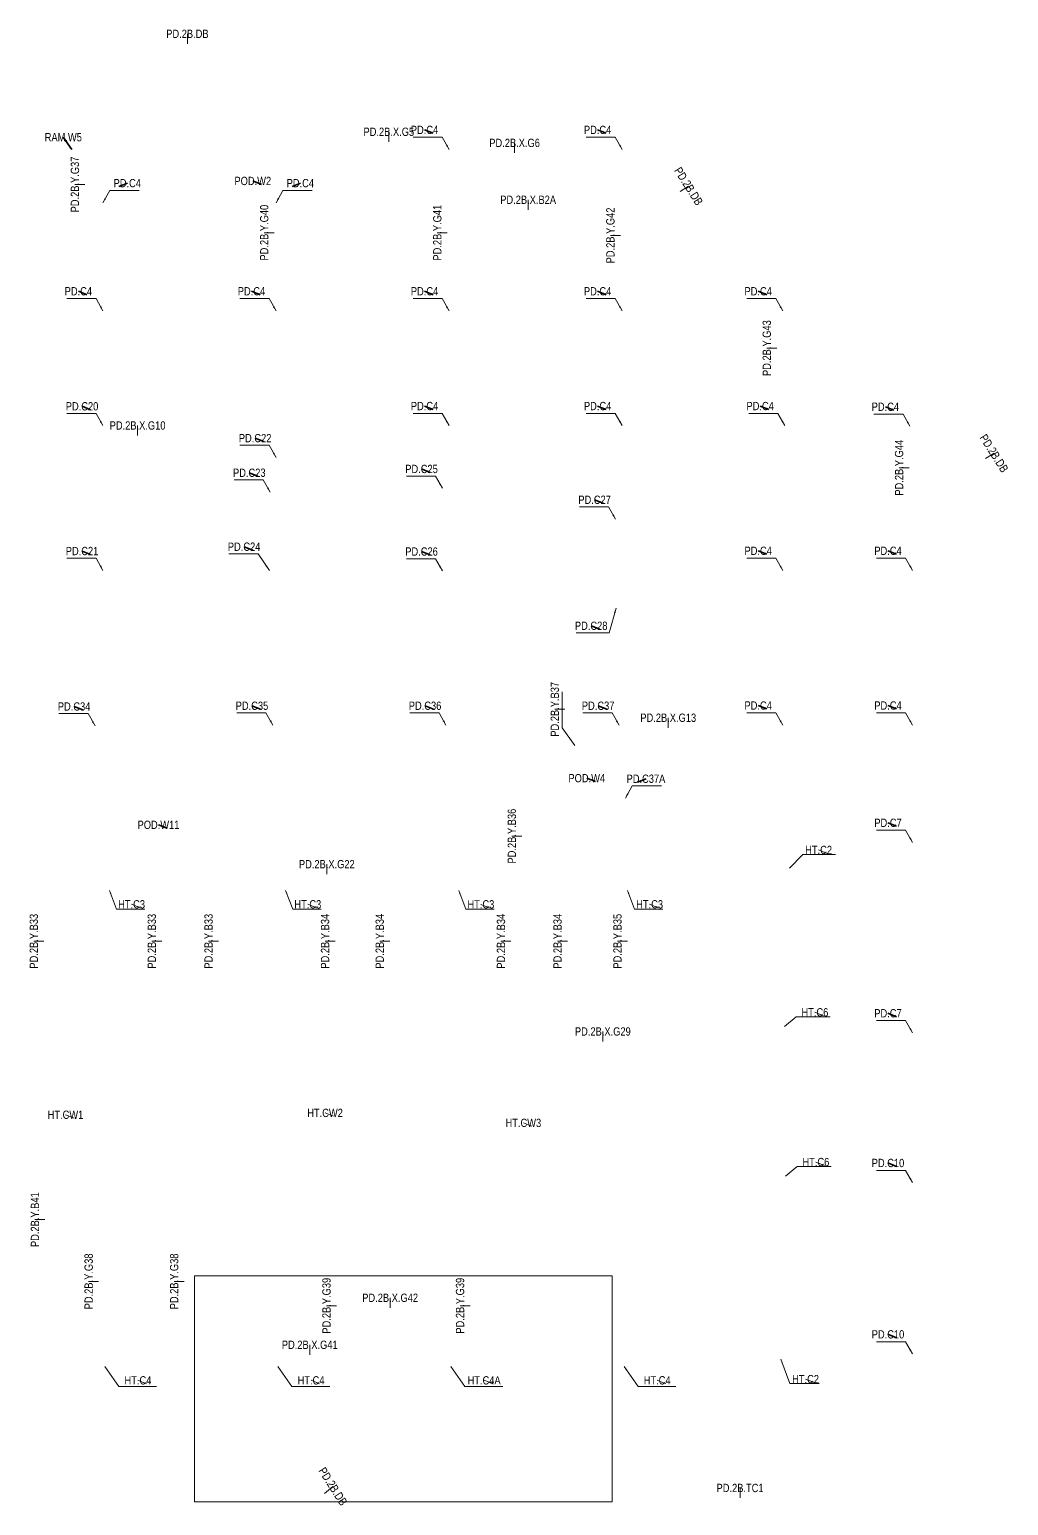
# Model space of a CAD drawing. Header units: millimetres. Extents: x -20379 to 308182, y -9451 to 220347.
# Drawn here: x 146338 to 205162, y 189 to 88909 of the extents above; entities that cross this region are included whole.
import ezdxf
from ezdxf.enums import TextEntityAlignment as Align

# ---------------------------------------------------------------- set-up
doc = ezdxf.new("R2010")
doc.units = ezdxf.units.MM
doc.header["$MEASUREMENT"] = 0
doc.linetypes.add('CENTER2', pattern=[1.125, 0.75, -0.125, 0.125, -0.125])
doc.layers.get('Defpoints').update_dxf_attribs({"color": 145, "lineweight": 9})
for name, color, linetype, lineweight in [('$0$C1', 20, 'Continuous', 35), ('$1$NDC_S_ANNO', 7, 'Continuous', 20), ('$1$NDC_S_BEAM NAME', 7, 'Continuous', 9), ('$1$NDC_S_DIM', 1, 'Continuous', 15), ('$1$NDC_S_VN TEXT', 7, 'Continuous', 20), ('NDC_S_ANNO', 7, 'Continuous', 20), ('NDC_S_AXIS', 5, 'CENTER2', 9), ('NDC_S_DIM', 1, 'Continuous', 15), ('NDC_S_NAME BEAM', 7, 'Continuous', 20), ('NDC_S_VN TEXT', 7, 'Continuous', 20)]:
    doc.layers.add(name, color=color, linetype=linetype, lineweight=lineweight)
doc.styles.add('$1$NDC_DIM', font='', dxfattribs={"width": 0.75})
doc.styles.add('$2$ARIAL', font='arial.ttf', dxfattribs={"width": 0.8})
doc.styles.add('ARIAL', font='arial.ttf', dxfattribs={"width": 0.8})
doc.styles.add('NDC_DIM', font='', dxfattribs={"width": 0.75})
doc.styles.get('$1$NDC_DIM').set_extended_font_data('Dotum')
doc.styles.get('NDC_DIM').set_extended_font_data('Dotum')
doc.dimstyles.new('$0$NDC_dim_150', dxfattribs={"dimscale": 150, "dimtxt": 2.2, "dimasz": 1.5, "dimexe": 1.5, "dimexo": 2.5, "dimgap": 1, "dimtad": 1, "dimdec": 0, "dimzin": 0, "dimdsep": 46, "dimtxsty": '$1$NDC_DIM', "dimblk": '$1$DIMMARK', "dimcen": 0.09, "dimdle": 1.2, "dimclrd": 1, "dimclre": 1, "dimclrt": 3, "dimadec": 0, "dimazin": 0, "dimtfac": 1, "dimtdec": 0, "dimtix": 1, "dimtofl": 0, "dimtmove": 0, "dimatfit": 3, "dimfxl": 0, "dimtolj": 1, "dimtzin": 0, "dimarcsym": 0})
doc.dimstyles.new('$1$NDC_dim_iso', dxfattribs={"dimtxt": 2.2, "dimasz": 1, "dimexe": 1.5, "dimexo": 2.5, "dimgap": 1, "dimtad": 1, "dimdec": 0, "dimzin": 0, "dimdsep": 46, "dimtxsty": '$1$NDC_DIM', "dimblk": '$1$DIMMARK', "dimcen": 0.09, "dimdle": 1.2, "dimclrd": 1, "dimclre": 1, "dimclrt": 3, "dimadec": 0, "dimazin": 0, "dimtfac": 1, "dimtdec": 0, "dimtix": 1, "dimtofl": 0, "dimtmove": 0, "dimatfit": 3, "dimfxl": 0, "dimtolj": 1, "dimtzin": 0, "dimarcsym": 0})
doc.dimstyles.new('NDC_dim_iso', dxfattribs={"dimtxt": 2.2, "dimasz": 1, "dimexe": 1.5, "dimexo": 2.5, "dimgap": 1, "dimtad": 1, "dimdec": 0, "dimzin": 0, "dimdsep": 46, "dimtxsty": 'NDC_DIM', "dimblk": 'DIMMARK', "dimcen": 0.09, "dimdle": 1.2, "dimclrd": 1, "dimclre": 1, "dimclrt": 3, "dimadec": 0, "dimazin": 0, "dimtfac": 1, "dimtdec": 0, "dimtix": 1, "dimtofl": 0, "dimtmove": 0, "dimatfit": 3, "dimfxl": 0, "dimtolj": 1, "dimtzin": 0, "dimarcsym": 0})

# ---------------------------------------------------------------- blocks, each defined once
blk = doc.blocks.new('$1$DIMMARK')
at = {"layer": '$1$NDC_S_DIM', "color": 1}
blk.add_line((-1.5, 0), (1, 0), dxfattribs=at)
at = {"layer": '$1$NDC_S_DIM', "color": 2, "const_width": 0.1}
blk.add_lwpolyline([(-0.42, -0.42), (0.42, 0.42)], dxfattribs=at)
blk = doc.blocks.new('DIMMARK')
at = {"layer": 'NDC_S_DIM', "color": 1}
blk.add_line((-1.5, 0), (1, 0), dxfattribs=at)
at = {"layer": 'NDC_S_DIM', "color": 2, "const_width": 0.1}
blk.add_lwpolyline([(-0.42, -0.42), (0.42, 0.42)], dxfattribs=at)
blk = doc.blocks.new('*U221')
at = {"layer": '$1$NDC_S_ANNO', "ltscale": 0.8, "style": '$2$ARIAL', "width": 0.8, "flags": 1}
blk.add_attdef('CHU_THICH', text='', height=2.5, dxfattribs=at).set_placement((0, 0), align=Align.MIDDLE_CENTER)
at = {"layer": '$1$NDC_S_ANNO', "ltscale": 0.8, "style": '$2$ARIAL', "width": 0.8}
blk.add_attdef('TEN', text='', height=2.5, dxfattribs=at).set_placement((-2.58, 1.03), align=Align.MIDDLE_CENTER)
at = {"layer": 'Defpoints'}
blk.add_leader([(0, 0), (-2.58, 1.03)], dimstyle='$1$NDC_dim_iso', override={"dimgap": 0.625, "dimtad": 0}, dxfattribs=at)
blk = doc.blocks.new('$0$co t check')
at = {"layer": '$0$C1', "xscale": 200, "yscale": 200, "zscale": 200}
for p, values in [((168548, 82671), {'TEN': 'PD.C4'}), ((178948, 82671), {'TEN': 'PD.C4'}), ((147748, 72971), {'TEN': 'PD.C4'}), ((158148, 72971), {'TEN': 'PD.C4'}), ((168548, 72971), {'TEN': 'PD.C4'}), ((178948, 72971), {'TEN': 'PD.C4'}), ((188598, 72971), {'TEN': 'PD.C4'}), ((147969, 66056), {'TEN': 'PD.C20'}), ((168548, 66071), {'TEN': 'PD.C4'}), ((178948, 66071), {'TEN': 'PD.C4'}), ((188717, 66071), {'TEN': 'PD.C4'}), ((196240, 66029), {'TEN': 'PD.C4'}), ((158369, 64142), {'TEN': 'PD.C22'}), ((158018, 62061), {'TEN': 'PD.C23'}), ((168369, 62289), {'TEN': 'PD.C25'}), ((178769, 60437), {'TEN': 'PD.C27'}), ((147969, 57356), {'TEN': 'PD.C21'}), ((157708, 57617), {'TEN': 'PD.C24'}), ((168369, 57326), {'TEN': 'PD.C26'}), ((188598, 57371), {'TEN': 'PD.C4'}), ((196398, 57371), {'TEN': 'PD.C4'}), ((178561, 52863), {'TEN': 'PD.C28'}), ((147492, 48013), {'TEN': 'PD.C34'}), ((158180, 48056), {'TEN': 'PD.C35'}), ((168580, 48056), {'TEN': 'PD.C36'}), ((178980, 48056), {'TEN': 'PD.C37'}), ((188598, 48070), {'TEN': 'PD.C4'}), ((196398, 48070), {'TEN': 'PD.C4'})]:
    blk.add_blockref('*U221', p, dxfattribs=at).add_auto_attribs(values)
at = {"layer": '$0$C1'}
ref = blk.add_blockref('*U221', (149670, 79471), dxfattribs=dict(at, xscale=-200, yscale=200, zscale=200))
ref.add_attrib('TEN', 'PD.C4', dxfattribs={"layer": '$1$NDC_S_ANNO', "ltscale": 0.8, "height": 500, "style": '$2$ARIAL', "width": 0.8}).set_placement((150170, 79676), align=Align.MIDDLE_CENTER)
ref = blk.add_blockref('*U221', (160070, 79471), dxfattribs=dict(at, xscale=-200, yscale=200, zscale=200))
ref.add_attrib('TEN', 'PD.C4', dxfattribs={"layer": '$1$NDC_S_ANNO', "ltscale": 0.8, "height": 500, "style": '$2$ARIAL', "width": 0.8}).set_placement((160570, 79676), align=Align.MIDDLE_CENTER)
ref = blk.add_blockref('*U221', (180839, 43669), dxfattribs=dict(at, xscale=-200, yscale=200, zscale=200))
ref.add_attrib('TEN', 'PD.C37A', dxfattribs={"layer": '$1$NDC_S_ANNO', "ltscale": 0.8, "height": 500, "style": '$2$ARIAL', "width": 0.8}).set_placement((181337, 43874), align=Align.MIDDLE_CENTER)
at = {"layer": '$0$C1', "color": 0, "xscale": 200, "yscale": 200, "zscale": 200}
for p, values in [((196398, 41020), {'TEN': 'PD.C7'}), ((196398, 29571), {'TEN': 'PD.C7'}), ((196398, 20571), {'TEN': 'PD.C10'}), ((196398, 10271), {'TEN': 'PD.C10'})]:
    blk.add_blockref('*U221', p, dxfattribs=at).add_auto_attribs(values)
at = {"layer": '$1$NDC_S_BEAM NAME', "xscale": 200, "yscale": 200, "zscale": 200}
for p, values in [((162570, 23581), {'TEN': 'HT.CW2'}), ((146973, 23470), {'TEN': 'HT.CW1'}), ((174487, 22983), {'TEN': 'HT.CW3'})]:
    blk.add_blockref('*U221', p, dxfattribs=at).add_auto_attribs(values)
at = {"layer": '$1$NDC_S_VN TEXT', "xscale": 200, "yscale": 200, "zscale": 200}
for p, values in [((192230, 39389), {'TEN': 'HT.C2'}), ((150946, 36120), {'TEN': 'HT.C3'}), ((161536, 36120), {'TEN': 'HT.C3'}), ((171935, 36118), {'TEN': 'HT.C3'}), ((182074, 36120), {'TEN': 'HT.C3'}), ((192006, 29628), {'TEN': 'HT.C6'}), ((192064, 20628), {'TEN': 'HT.C6'}), ((191445, 7579), {'TEN': 'HT.C2'}), ((151328, 7506), {'TEN': 'HT.C4'}), ((161728, 7506), {'TEN': 'HT.C4'}), ((172128, 7506), {'TEN': 'HT.C4A'}), ((182528, 7506), {'TEN': 'HT.C4'})]:
    blk.add_blockref('*U221', p, dxfattribs=at).add_auto_attribs(values)
at = {"layer": '$0$C1'}
for points in [[(169509, 81700), (169092, 82432), (167343, 82432)], [(179909, 81700), (179492, 82432), (177743, 82432)], [(148709, 78500), (149126, 79232), (150876, 79232)], [(159109, 78500), (159526, 79232), (161276, 79232)], [(148709, 72000), (148292, 72732), (146543, 72732)], [(159109, 72000), (158692, 72732), (156943, 72732)], [(169509, 72000), (169092, 72732), (167343, 72732)], [(179909, 72000), (179492, 72732), (177743, 72732)], [(189559, 72000), (189142, 72732), (187393, 72732)], [(148709, 65100), (148292, 65832), (146543, 65832)], [(169509, 65100), (169092, 65832), (167343, 65832)], [(179909, 65100), (179492, 65832), (177743, 65832)], [(189678, 65100), (189261, 65832), (187512, 65832)], [(197201, 65058), (196784, 65790), (195034, 65790)], [(159109, 63186), (158692, 63917), (156943, 63917)], [(158758, 61105), (158341, 61837), (156592, 61837)], [(169109, 61333), (168692, 62065), (166943, 62065)], [(179509, 59481), (179092, 60212), (177343, 60212)], [(148709, 56400), (148292, 57132), (146543, 57132)], [(158709, 56400), (158031, 57393), (156281, 57393)], [(169109, 56370), (168692, 57102), (166943, 57102)], [(189559, 56400), (189142, 57132), (187393, 57132)], [(197359, 56400), (196942, 57132), (195193, 57132)], [(179538, 54128), (179136, 52639), (177135, 52639)], [(148232, 47057), (147815, 47789), (146065, 47789)], [(158920, 47100), (158503, 47832), (156753, 47832)], [(169320, 47100), (168903, 47832), (167153, 47832)], [(179720, 47100), (179303, 47832), (177553, 47832)], [(189559, 47099), (189142, 47831), (187393, 47831)], [(197359, 47099), (196942, 47831), (195193, 47831)], [(180099, 42713), (180516, 43445), (182265, 43445)]]:
    blk.add_leader(points, dimstyle='$0$NDC_dim_150', override={"dimasz": 2, "dimgap": 1, "dimtad": 0}, dxfattribs=at)
at = {"layer": '$0$C1', "color": 0}
for points in [[(197359, 40049), (196942, 40781), (195193, 40781)], [(197359, 28600), (196942, 29332), (195193, 29332)], [(197359, 19600), (196942, 20332), (195193, 20332)], [(197359, 9300), (196942, 10032), (195193, 10032)]]:
    blk.add_leader(points, dimstyle='$0$NDC_dim_150', override={"dimasz": 2, "dimgap": 1, "dimtad": 0}, dxfattribs=at)
for points in [[(189960, 38500), (190771, 39314), (192728, 39314)], [(149098, 37158), (149521, 36033), (151226, 36033)], [(159688, 37158), (160111, 36033), (161816, 36033)], [(170087, 37156), (170510, 36031), (172215, 36031)], [(180225, 37158), (180648, 36033), (182354, 36033)], [(189664, 28976), (190364, 29561), (192406, 29561)], [(189722, 19976), (190422, 20561), (192464, 20561)], [(189449, 8986), (189981, 7518), (191746, 7518)], [(148819, 8536), (149662, 7347), (151936, 7347)], [(159219, 8536), (160062, 7347), (162336, 7347)], [(169619, 8536), (170462, 7347), (172736, 7347)], [(180019, 8536), (180862, 7347), (183136, 7347)]]:
    blk.add_leader(points, dimstyle='$0$NDC_dim_150', override={"dimgap": 1, "dimtad": 0})
blk = doc.blocks.new('*U470')
at = {"layer": '$1$NDC_S_ANNO', "ltscale": 0.8, "style": '$2$ARIAL', "width": 0.8}
blk.add_attdef('TEN', text='', height=2.5, dxfattribs=at).set_placement((-2.58, 3.68), align=Align.MIDDLE_CENTER)
at = {"layer": '$1$NDC_S_ANNO', "ltscale": 0.8, "style": '$2$ARIAL', "width": 0.8, "flags": 1}
blk.add_attdef('CHU_THICH', text='', height=2.5, dxfattribs=at).set_placement((0, 0), align=Align.MIDDLE_CENTER)
at = {"layer": 'Defpoints'}
blk.add_leader([(0, 0), (-2.58, 3.68)], dimstyle='$1$NDC_dim_iso', override={"dimgap": 0.625, "dimtad": 0}, dxfattribs=at)
blk = doc.blocks.new('*U223')
at = {"layer": 'NDC_S_ANNO', "ltscale": 0.8, "style": 'ARIAL', "width": 0.8}
blk.add_attdef('TEN', text='', height=2.5, dxfattribs=at).set_placement((0, 3), align=Align.MIDDLE_CENTER)
at = {"layer": 'NDC_S_AXIS', "ltscale": 0.8, "style": 'ARIAL', "width": 0.8, "flags": 1}
blk.add_attdef('CHU_THICH', text='', height=2.5, dxfattribs=at).set_placement((0, 0), align=Align.MIDDLE_CENTER)
at = {"layer": 'Defpoints'}
blk.add_leader([(0, 0), (0, 3)], dimstyle='NDC_dim_iso', override={"dimgap": 0.625, "dimtad": 0}, dxfattribs=at)
blk = doc.blocks.new('*U401')
at = {"layer": 'NDC_S_ANNO', "ltscale": 0.8, "style": 'ARIAL', "width": 0.8}
blk.add_attdef('TEN', text='', height=2.5, dxfattribs=at).set_placement((-0.48, 3.3), align=Align.MIDDLE_CENTER)
at = {"layer": 'NDC_S_AXIS', "ltscale": 0.8, "style": 'ARIAL', "width": 0.8, "flags": 1}
blk.add_attdef('CHU_THICH', text='', height=2.5, dxfattribs=at).set_placement((0, 0), align=Align.MIDDLE_CENTER)
at = {"layer": 'Defpoints'}
blk.add_leader([(0, 0), (-0.48, 3.3)], dimstyle='NDC_dim_iso', override={"dimgap": 0.625, "dimtad": 0}, dxfattribs=at)

msp = doc.modelspace()

# ---------------------------------------------------------------- linework, layer by layer
at = {"layer": 'NDC_S_NAME BEAM', "color": 1}
for p, q in [((178342, 49106), (178342, 46928)), ((178342, 46928), (179096, 45873))]:
    msp.add_line(p, q, dxfattribs=at)
at = {"layer": 'NDC_S_VN TEXT'}
msp.add_lwpolyline([(156250, 14000), (181350, 14000), (181350, 409), (156250, 409)], close=True, dxfattribs=at)

# ---------------------------------------------------------------- block references
at = {"layer": '$0$C1', "xscale": 200, "yscale": 200, "zscale": 200}
for name, p, values in [('*U470', (148884, 81700), {'TEN': 'RAM.W5'}), ('*U221', (160270, 79602), {'TEN': 'POD.W2'}), ('*U221', (180339, 43701), {'TEN': 'POD.W4'}), ('*U221', (154604, 40897), {'TEN': 'POD.W11'})]:
    msp.add_blockref(name, p, dxfattribs=at).add_auto_attribs(values)
at = {"layer": '$1$NDC_S_DIM'}
msp.add_blockref('$0$co t check', (2041, 0), dxfattribs=at)
at = {"layer": 'NDC_S_NAME BEAM', "color": 6, "xscale": 200, "yscale": 200, "zscale": 200}
for p, values in [((155824, 88052), {'TEN': 'PD.2B.DB'}), ((167927, 82163), {'TEN': 'PD.2B.X.G5'}), ((175485, 81495), {'TEN': 'PD.2B.X.G6'}), ((176299, 78077), {'TEN': 'PD.2B.X.B2A'}), ((152831, 64509), {'TEN': 'PD.2B.X.G10'}), ((184719, 46941), {'TEN': 'PD.2B.X.G13'}), ((164201, 38139), {'TEN': 'PD.2B.X.G22'}), ((180787, 28082), {'TEN': 'PD.2B.X.G29'}), ((168008, 12074), {'TEN': 'PD.2B.X.G42'}), ((163175, 9249), {'TEN': 'PD.2B.X.G41'})]:
    msp.add_blockref('*U223', p, dxfattribs=at).add_auto_attribs(values)
at = {"layer": 'NDC_S_NAME BEAM', "color": 6}
for name, p, xscale, yscale, zscale, rotation, values in [('*U223', (149664, 79593), 200.0000000000024, 200.0000000000024, 200.0000000000024, 90, {'TEN': 'PD.2B.Y.G37'}), ('*U223', (185435, 79169), 200, 200, 200, 302.3262368584942, {'TEN': 'PD.2B.DB'}), ('*U223', (161040, 76697), 200.0000000000024, 200.0000000000024, 200.0000000000024, 90, {'TEN': 'PD.2B.Y.G40'}), ('*U223', (171440, 76697), 200.0000000000024, 200.0000000000024, 200.0000000000024, 90, {'TEN': 'PD.2B.Y.G41'}), ('*U223', (181840, 76530), 200.0000000000024, 200.0000000000024, 200.0000000000024, 90, {'TEN': 'PD.2B.Y.G42'}), ('*U223', (191238, 69758), 200.0000000000024, 200.0000000000024, 200.0000000000024, 90, {'TEN': 'PD.2B.Y.G43'}), ('*U223', (199190, 62568), 200.0000000000024, 200.0000000000024, 200.0000000000024, 90, {'TEN': 'PD.2B.Y.G44'}), ('*U223', (203791, 63114), 200, 200, 200, 302.3262368584942, {'TEN': 'PD.2B.DB'}), ('*U223', (178499, 48047), 200.0000000000024, 200.0000000000024, 200.0000000000024, 90, {'TEN': 'PD.2B.Y.B37'}), ('*U223', (175919, 40425), 200.0000000000024, 200.0000000000024, 200.0000000000024, 90, {'TEN': 'PD.2B.Y.B36'}), ('*U223', (147195, 34106), 200.0000000000024, 200.0000000000024, 200.0000000000024, 90, {'TEN': 'PD.2B.Y.B33'}), ('*U223', (154285, 34106), 200.0000000000024, 200.0000000000024, 200.0000000000024, 90, {'TEN': 'PD.2B.Y.B33'}), ('*U223', (157695, 34106), 200.0000000000024, 200.0000000000024, 200.0000000000024, 90, {'TEN': 'PD.2B.Y.B33'}), ('*U223', (164695, 34106), 200.0000000000024, 200.0000000000024, 200.0000000000024, 90, {'TEN': 'PD.2B.Y.B34'}), ('*U223', (167980, 34106), 200.0000000000024, 200.0000000000024, 200.0000000000024, 90, {'TEN': 'PD.2B.Y.B34'}), ('*U223', (175265, 34106), 200.0000000000024, 200.0000000000024, 200.0000000000024, 90, {'TEN': 'PD.2B.Y.B34'}), ('*U223', (178665, 34106), 200.0000000000024, 200.0000000000024, 200.0000000000024, 90, {'TEN': 'PD.2B.Y.B34'}), ('*U223', (182265, 34106), 200.0000000000024, 200.0000000000024, 200.0000000000024, 90, {'TEN': 'PD.2B.Y.B35'}), ('*U223', (147263, 17370), 200.0000000000024, 200.0000000000024, 200.0000000000024, 90, {'TEN': 'PD.2B.Y.B41'}), ('*U223', (150490, 13657), 200.0000000000024, 200.0000000000024, 200.0000000000024, 90, {'TEN': 'PD.2B.Y.G38'}), ('*U223', (155628, 13657), 200.0000000000024, 200.0000000000024, 200.0000000000024, 90, {'TEN': 'PD.2B.Y.G38'}), ('*U223', (164782, 12196), 200.0000000000024, 200.0000000000024, 200.0000000000024, 90, {'TEN': 'PD.2B.Y.G39'}), ('*U223', (172807, 12196), 200.0000000000024, 200.0000000000024, 200.0000000000024, 90, {'TEN': 'PD.2B.Y.G39'}), ('*U401', (164064, 900), 200, 200, 200, 302.3262368584942, {'TEN': 'PD.2B.DB'})]:
    msp.add_blockref(name, p, dxfattribs=dict(at, xscale=xscale, yscale=yscale, zscale=zscale, rotation=rotation)).add_auto_attribs(values)
at = {"layer": 'NDC_S_VN TEXT', "xscale": 200, "yscale": 200, "zscale": 200}
msp.add_blockref('*U223', (189034, 642), dxfattribs=at).add_auto_attribs({'TEN': 'PD.2B.TC1'})

doc.saveas('drawing.dxf')
